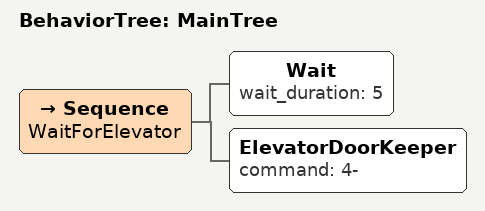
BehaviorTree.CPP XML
<root main_tree_to_execute="MainTree">
  <BehaviorTree ID="MainTree">
    <Sequence name="WaitForElevator">
      <!-- 使用默认参数 -->
      <Wait wait_duration="5"/>
      <ElevatorDoorKeeper command="4-"/>

      <!--SetTfBroadcast enable="false" /-->
    </Sequence>
  </BehaviorTree>
</root>
